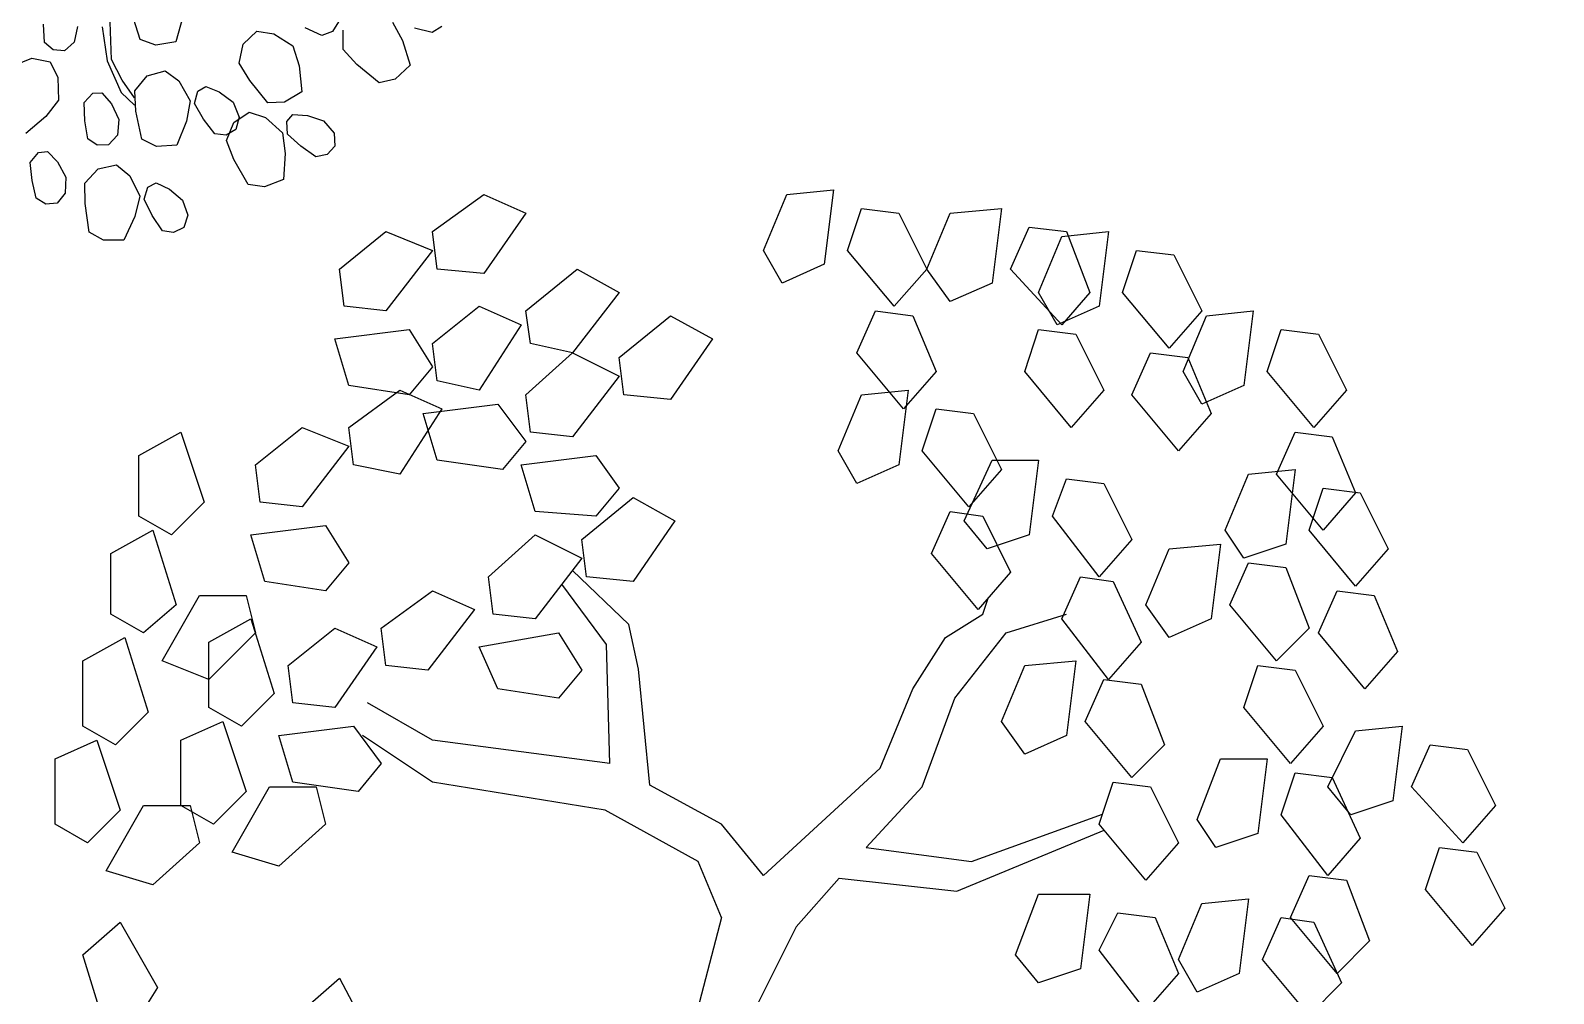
# Model space of a CAD drawing. Extents: x -809667 to 586099, y 3084146 to 3634412.
# Drawn here: x 381342.852 to 381345.97, y 3084250.945 to 3084252.915 of the extents above; entities that cross this region are included whole.
import ezdxf

# ---------------------------------------------------------------- set-up
doc = ezdxf.new("R2010")
doc.units = 0
doc.header["$LTSCALE"] = 0.5
doc.layers.get('0').update_dxf_attribs({"linetype": 'CONTINUOUS'})
doc.layers.add('乔木', color=84, linetype='CONTINUOUS')
doc.layers.add('文字', color=7, linetype='CONTINUOUS')

# ---------------------------------------------------------------- blocks, each defined once
blk = doc.blocks.new('紫薇')
at = {"color": 0}
for p, q in [((-442.6, 110.8), (-433.7, 119)), ((-433.7, 119), (-414.3, 117.8)), ((-414.3, 117.8), (-395.3, 114.2)), ((-395.3, 114.2), (-387.5, 103)), ((-444.8, 98.9), (-442.6, 110.8)), ((-437.1, 87.7), (-444.8, 98.9)), ((-387.5, 103), (-389.3, 93.5)), ((-353.2, 84.9), (-364.4, 110.1)), ((-291.7, 102.1), (-289.3, 81.6)), ((-420.9, 82.2), (-437.1, 87.7)), ((-403, 86.2), (-420.9, 82.2)), ((-389.3, 93.5), (-403, 86.2)), ((-340.2, 66.8), (-353.2, 84.9)), ((-289.3, 81.6), (-298.6, 64)), ((-496.5, 62.5), (-484, 74.7)), ((-484, 74.7), (-453.7, 70.5)), ((-453.7, 70.5), (-432.9, 64.6)), ((-316.8, 61), (-340.2, 66.8)), ((-502.4, 41.7), (-496.5, 62.5)), ((-432.9, 64.6), (-422.2, 46.9)), ((-298.6, 64), (-316.8, 61)), ((-291.5, 46.1), (-287.4, 57.4)), ((-287.4, 57.4), (-277.3, 64)), ((-277.3, 64), (-258.3, 59.7)), ((-481.8, 23.5), (-502.4, 41.7)), ((-422.2, 46.9), (-423.5, 27)), ((-400.7, 29), (-397.8, 40.7)), ((-397.8, 40.7), (-388.5, 48.4)), ((-388.5, 48.4), (-369.1, 46.1)), ((-369.1, 46.1), (-350.3, 41.4)), ((-350.3, 41.4), (-343.3, 29.7)), ((-285.7, 33.7), (-291.5, 46.1)), ((-270.7, 25.6), (-285.7, 33.7)), ((-462.5, 12.3), (-481.8, 23.5)), ((-438.8, 16.8), (-462.5, 12.3)), ((-423.5, 27), (-438.8, 16.8)), ((-393.6, 17.3), (-400.7, 29)), ((-377.8, 10.9), (-393.6, 17.3)), ((-345.6, 20.4), (-359.6, 13.9)), ((-343.3, 29.7), (-345.6, 20.4)), ((-504.4, -0.4), (-485.8, 5.5)), ((-485.8, 5.5), (-466.8, 9.1)), ((-466.8, 9.1), (-455.5, 1.4)), ((-455.5, 1.4), (-453.8, -8.1)), ((-359.6, 13.9), (-377.8, 10.9)), ((-350.9, 0.6), (-367.8, -9.1)), ((-314.7, 5.4), (-350.9, 0.6)), ((-338.8, -4.2), (-314.7, 0.6)), ((-278.4, 0.6), (-314.7, 5.4)), ((-314.7, 0.6), (-276, -9.1)), ((-509.7, -11.2), (-504.4, -0.4)), ((-507.5, -23.1), (-509.7, -11.2)), ((-453.8, -8.1), (-463.9, -19.9)), ((-416.8, -19.3), (-405, -6.5)), ((-405, -6.5), (-374.5, -8.9)), ((-374.5, -8.9), (-353.4, -13.7)), ((-360.6, -11.5), (-338.8, -4.2)), ((-353.4, -13.7), (-341.8, -30.7)), ((-496.2, -30.8), (-507.5, -23.1)), ((-479.2, -30.1), (-496.2, -30.8)), ((-463.9, -19.9), (-479.2, -30.1)), ((-421.5, -40.4), (-416.8, -19.3)), ((-341.8, -30.7), (-341.9, -50.6)), ((-399.9, -57.5), (-421.5, -40.4)), ((-313, -48.7), (-302.7, -34.6)), ((-302.7, -34.6), (-272.1, -33.8)), ((-380, -67.5), (-399.9, -57.5)), ((-356.5, -61.7), (-380, -67.5)), ((-341.9, -50.6), (-356.5, -61.7)), ((-315.5, -70.1), (-313, -48.7)), ((-421.1, -82.6), (-402.9, -75.6)), ((-402.9, -75.6), (-384.1, -71)), ((-384.1, -71), (-372.4, -78)), ((-372.4, -78), (-370.1, -87.4)), ((-292.2, -84.8), (-315.5, -70.1)), ((-482.8, -101.7), (-453, -94.6)), ((-453, -94.6), (-431.5, -92.7)), ((-431.5, -92.7), (-415.2, -105.3)), ((-425.8, -93.7), (-421.1, -82.6)), ((-422.9, -105.4), (-425.8, -93.7)), ((-370.1, -87.4), (-379.5, -99.7)), ((-490, -117.5), (-482.8, -101.7)), ((-411.2, -112.5), (-422.9, -105.4)), ((-415.2, -105.3), (-409.1, -124.3)), ((-394.2, -110.8), (-411.2, -112.5)), ((-379.5, -99.7), (-394.2, -110.8)), ((-488.1, -139.1), (-490, -117.5)), ((-409.1, -124.3), (-419.7, -139.3)), ((-377.1, -134.2), (-356.2, -128.6)), ((-356.2, -128.6), (-338, -138.3)), ((-462.2, -148.6), (-488.1, -139.1)), ((-419.7, -139.3), (-440.2, -152.1)), ((-405.2, -146.2), (-377.1, -134.2)), ((-338, -138.3), (-328.8, -156)), ((-440.2, -152.1), (-462.2, -148.6)), ((-459.5, -166.8), (-443.1, -156.6)), ((-443.1, -156.6), (-429.8, -159.8)), ((-429.8, -159.8), (-424.7, -168)), ((-409.7, -163.1), (-405.2, -146.2)), ((-328.8, -156), (-336.6, -172.6)), ((-474.7, -179.1), (-459.5, -166.8)), ((-424.7, -168), (-429.9, -182.6)), ((-404.1, -184), (-409.7, -163.1)), ((-336.6, -172.6), (-354.7, -188.6)), ((-475.8, -191.1), (-474.7, -179.1)), ((-469.4, -201.4), (-475.8, -191.1)), ((-429.9, -182.6), (-440.4, -197.6)), ((-377, -189), (-404.1, -184)), ((-354.7, -188.6), (-377, -189)), ((-456.1, -204.5), (-469.4, -201.4)), ((-440.4, -197.6), (-456.1, -204.5)), ((-352.7, -221.1), (-339.8, -206.5)), ((-351.7, -233.1), (-352.7, -221.1)), ((-392.8, -248.4), (-373.4, -238.8)), ((-373.4, -238.8), (-353.6, -244.6)), ((-343.7, -242.2), (-351.7, -233.1)), ((-417.9, -265.7), (-392.8, -248.4)), ((-419, -283.1), (-417.9, -265.7)), ((-409.4, -302.5), (-419, -283.1)), ((-381.8, -302.1), (-409.4, -302.5)), ((-360.1, -297.3), (-381.8, -302.1)), ((-382.4, -334.9), (-372.7, -318)), ((-379.1, -346.5), (-382.4, -334.9))]:
    blk.add_line(p, q, dxfattribs=at)
blk = doc.blocks.new('幌伞枫')
at = {"layer": '乔木', "color": 0}
for p, q in [((27.2, 1054), (100.6, 1061.3)), ((100.6, 1061.3), (85.9, 943.9)), ((-530.7, 995.3), (-449.9, 1054)), ((-449.9, 1054), (-383.9, 1024.6)), ((-9.5, 965.9), (27.2, 1054)), ((122.6, 965.9), (144.7, 1032)), ((144.7, 1032), (203.4, 1024.6)), ((284.1, 1024.6), (364.9, 1032)), ((364.9, 1032), (350.2, 914.5)), ((-383.9, 1024.6), (-449.9, 929.2)), ((203.4, 1024.6), (247.4, 936.5)), ((247.4, 936.5), (284.1, 1024.6)), ((-677.5, 936.5), (-604.1, 995.3)), ((-604.1, 995.3), (-530.7, 965.9)), ((-523.3, 936.5), (-530.7, 995.3)), ((379.5, 936.5), (408.9, 1002.6)), ((408.9, 1002.6), (467.6, 995.3)), ((423.6, 899.8), (460.3, 987.9)), ((460.3, 987.9), (533.7, 995.3)), ((467.6, 995.3), (504.3, 899.8)), ((533.7, 995.3), (519, 877.8)), ((-530.7, 965.9), (-604.1, 870.5)), ((19.9, 914.5), (-9.5, 965.9)), ((196, 877.8), (122.6, 965.9)), ((555.7, 899.8), (577.7, 965.9)), ((577.7, 965.9), (636.5, 958.6)), ((-670.1, 877.8), (-677.5, 936.5)), ((-449.9, 929.2), (-523.3, 936.5)), ((-383.9, 870.5), (-303.1, 936.5)), ((-303.1, 936.5), (-237, 899.8)), ((85.9, 943.9), (19.9, 914.5)), ((247.4, 936.5), (196, 877.8)), ((284.1, 885.2), (247.4, 936.5)), ((460.3, 848.5), (379.5, 936.5)), ((636.5, 958.6), (680.5, 870.5)), ((350.2, 914.5), (284.1, 885.2)), ((-237, 899.8), (-310.4, 804.4)), ((453, 848.5), (423.6, 899.8)), ((504.3, 899.8), (460.3, 848.5)), ((629.1, 811.8), (555.7, 899.8)), ((-604.1, 870.5), (-670.1, 877.8)), ((-530.7, 819.1), (-457.3, 877.8)), ((-457.3, 877.8), (-391.2, 848.5)), ((-376.5, 819.1), (-383.9, 870.5)), ((137.3, 804.4), (166.7, 870.5)), ((166.7, 870.5), (225.4, 863.1)), ((519, 877.8), (453, 848.5)), ((680.5, 870.5), (629.1, 811.8)), ((687.8, 863.1), (761.3, 870.5)), ((761.3, 870.5), (746.6, 753)), ((-684.8, 826.4), (-567.4, 841.1)), ((-567.4, 841.1), (-530.7, 782.4)), ((-391.2, 848.5), (-457.3, 745.7)), ((-237, 797.1), (-156.3, 863.1)), ((-156.3, 863.1), (-90.2, 826.4)), ((225.4, 863.1), (262.1, 775.1)), ((401.6, 775.1), (423.6, 841.1)), ((423.6, 841.1), (482.3, 833.8)), ((651.1, 775.1), (687.8, 863.1)), ((783.3, 775.1), (805.3, 841.1)), ((805.3, 841.1), (864, 833.8)), ((-662.8, 753), (-684.8, 826.4)), ((-523.3, 760.4), (-530.7, 819.1)), ((-310.4, 804.4), (-376.5, 819.1)), ((-90.2, 826.4), (-156.3, 731)), ((482.3, 833.8), (526.4, 745.7)), ((864, 833.8), (908.1, 745.7)), ((-383.9, 738.4), (-310.4, 804.4)), ((-310.4, 804.4), (-237, 767.7)), ((-229.7, 738.4), (-237, 797.1)), ((210.7, 716.3), (137.3, 804.4)), ((570.4, 738.4), (599.8, 804.4)), ((599.8, 804.4), (658.5, 797.1)), ((658.5, 797.1), (695.2, 709)), ((-530.7, 782.4), (-567.4, 738.4)), ((-237, 767.7), (-310.4, 672.3)), ((262.1, 775.1), (210.7, 716.3)), ((475, 687), (401.6, 775.1)), ((680.5, 723.7), (651.1, 775.1)), ((856.7, 687), (783.3, 775.1)), ((-567.4, 738.4), (-662.8, 753)), ((-662.8, 687), (-582, 745.7)), ((-582, 745.7), (-516, 716.3)), ((-457.3, 745.7), (-523.3, 760.4)), ((144.7, 738.4), (218.1, 745.7)), ((218.1, 745.7), (203.4, 628.2)), ((526.4, 745.7), (475, 687)), ((746.6, 753), (680.5, 723.7)), ((908.1, 745.7), (856.7, 687)), ((-545.3, 709), (-427.9, 723.7)), ((-427.9, 723.7), (-383.9, 665)), ((-376.5, 679.6), (-383.9, 738.4)), ((-156.3, 731), (-229.7, 738.4)), ((108, 650.3), (144.7, 738.4)), ((643.8, 650.3), (570.4, 738.4)), ((-516, 716.3), (-582, 613.6)), ((-523.3, 635.6), (-545.3, 709)), ((240.1, 650.3), (262.1, 716.3)), ((262.1, 716.3), (320.8, 709)), ((320.8, 709), (364.9, 620.9)), ((695.2, 709), (643.8, 650.3)), ((-993.1, 642.9), (-927, 679.6)), ((-927, 679.6), (-890.3, 569.5)), ((-809.6, 628.2), (-736.2, 687)), ((-736.2, 687), (-662.8, 657.6)), ((-655.4, 628.2), (-662.8, 687)), ((-310.4, 672.3), (-376.5, 679.6)), ((798, 613.6), (827.3, 679.6)), ((827.3, 679.6), (886, 672.3)), ((886, 672.3), (922.7, 584.2)), ((-662.8, 657.6), (-736.2, 562.2)), ((-383.9, 665), (-420.6, 620.9)), ((137.3, 598.9), (108, 650.3)), ((313.5, 562.2), (240.1, 650.3)), ((-993.1, 547.5), (-993.1, 642.9)), ((-802.3, 569.5), (-809.6, 628.2)), ((-582, 613.6), (-655.4, 628.2)), ((-420.6, 620.9), (-523.3, 635.6)), ((-391.2, 628.2), (-273.7, 642.9)), ((-369.2, 554.8), (-391.2, 628.2)), ((-273.7, 642.9), (-237, 591.5)), ((203.4, 628.2), (137.3, 598.9)), ((306.1, 540.2), (350.2, 635.6)), ((350.2, 635.6), (423.6, 635.6)), ((423.6, 635.6), (408.9, 518.1)), ((364.9, 620.9), (313.5, 562.2)), ((445.6, 547.5), (467.6, 606.2)), ((467.6, 606.2), (526.4, 598.9)), ((717.2, 525.5), (753.9, 613.6)), ((753.9, 613.6), (827.3, 620.9)), ((871.4, 525.5), (798, 613.6)), ((827.3, 620.9), (812.6, 503.5)), ((-295.8, 510.8), (-215, 576.9)), ((-237, 591.5), (-273.7, 547.5)), ((-215, 576.9), (-149, 540.2)), ((526.4, 598.9), (570.4, 510.8)), ((849.3, 525.5), (871.4, 591.5)), ((871.4, 591.5), (930.1, 584.2)), ((922.7, 584.2), (871.4, 525.5)), ((930.1, 584.2), (974.1, 496.1)), ((-890.3, 569.5), (-941.7, 518.1)), ((-736.2, 562.2), (-802.3, 569.5)), ((-273.7, 547.5), (-369.2, 554.8)), ((254.8, 488.8), (284.1, 554.8)), ((284.1, 554.8), (335.5, 547.5)), ((-941.7, 518.1), (-993.1, 547.5)), ((-816.9, 518.1), (-699.5, 532.8)), ((-699.5, 532.8), (-662.8, 474.1)), ((-149, 540.2), (-215, 444.7)), ((342.8, 496.1), (306.1, 540.2)), ((335.5, 547.5), (379.5, 459.4)), ((519, 452.1), (445.6, 547.5)), ((-1037.1, 488.8), (-971.1, 525.5)), ((-971.1, 525.5), (-934.4, 408)), ((-794.9, 444.7), (-816.9, 518.1)), ((-442.6, 452.1), (-369.2, 518.1)), ((-369.2, 518.1), (-295.8, 481.4)), ((-288.4, 452.1), (-295.8, 510.8)), ((408.9, 518.1), (342.8, 496.1)), ((570.4, 510.8), (519, 452.1)), ((746.6, 481.4), (717.2, 525.5)), ((922.7, 437.4), (849.3, 525.5)), ((-1037.1, 393.4), (-1037.1, 488.8)), ((-295.8, 481.4), (-369.2, 386)), ((328.2, 400.7), (254.8, 488.8)), ((592.4, 408), (629.1, 496.1)), ((629.1, 496.1), (709.9, 503.5)), ((709.9, 503.5), (695.2, 386)), ((812.6, 503.5), (746.6, 481.4)), ((974.1, 496.1), (922.7, 437.4)), ((-662.8, 474.1), (-699.5, 430.1)), ((-221.9, 376.9), (-310.5, 462.2)), ((379.5, 459.4), (328.2, 400.7)), ((724.5, 408), (753.9, 474.1)), ((753.9, 474.1), (812.6, 466.8)), ((812.6, 466.8), (849.3, 371.3)), ((-699.5, 430.1), (-794.9, 444.7)), ((-435.2, 393.4), (-442.6, 452.1)), ((-256.9, 345.9), (-327.2, 440.6)), ((-215, 444.7), (-288.4, 452.1)), ((460.3, 386), (489.7, 452.1)), ((489.7, 452.1), (541, 444.7)), ((541, 444.7), (585.1, 349.3)), ((-934.4, 408), (-985.8, 364)), ((-956.4, 320), (-897.7, 422.7)), ((-897.7, 422.7), (-824.3, 422.7)), ((-824.3, 422.7), (-809.6, 364)), ((-611.4, 371.3), (-530.7, 430.1)), ((-530.7, 430.1), (-464.6, 400.7)), ((335.5, 393.4), (344, 418.8)), ((629.1, 356.7), (592.4, 408)), ((798, 320), (724.5, 408)), ((864, 364), (893.4, 430.1)), ((893.4, 430.1), (952.1, 422.7)), ((952.1, 422.7), (988.8, 334.6)), ((-985.8, 364), (-1037.1, 393.4)), ((-883, 349.3), (-816.9, 386)), ((-816.9, 386), (-780.2, 268.6)), ((-464.6, 400.7), (-538, 305.3)), ((-369.2, 386), (-435.2, 393.4)), ((276.8, 356.7), (335.5, 393.4)), ((372.2, 364), (467.6, 393.4)), ((533.7, 290.6), (460.3, 386)), ((695.2, 386), (629.1, 356.7)), ((-809.6, 364), (-883, 290.6)), ((-758.2, 312.6), (-684.8, 371.3)), ((-684.8, 371.3), (-618.7, 342)), ((-604.1, 312.6), (-611.4, 371.3)), ((-457.3, 342), (-332.5, 364)), ((-332.5, 364), (-295.8, 305.3)), ((-206.4, 307), (-221.9, 376.9)), ((291.5, 261.2), (372.2, 364)), ((849.3, 371.3), (798, 320)), ((937.4, 275.9), (864, 364)), ((-1081.2, 320), (-1015.1, 356.7)), ((-1015.1, 356.7), (-978.4, 239.2)), ((-883, 246.5), (-883, 349.3)), ((-618.7, 342), (-684.8, 246.5)), ((-427.9, 275.9), (-457.3, 342)), ((-251.7, 158.5), (-256.9, 345.9)), ((225.4, 275.9), (276.8, 356.7)), ((585.1, 349.3), (533.7, 290.6)), ((-1081.2, 217.2), (-1081.2, 320)), ((-883, 290.6), (-956.4, 320)), ((-750.9, 253.9), (-758.2, 312.6)), ((-538, 305.3), (-604.1, 312.6)), ((364.9, 224.5), (401.6, 312.6)), ((401.6, 312.6), (482.3, 320)), ((482.3, 320), (467.6, 202.5)), ((746.6, 246.5), (768.6, 312.6)), ((768.6, 312.6), (827.3, 305.3)), ((988.8, 334.6), (937.4, 275.9)), ((-295.8, 305.3), (-332.5, 261.2)), ((-188.4, 124.2), (-206.4, 307)), ((497, 224.5), (526.4, 290.6)), ((526.4, 290.6), (585.1, 283.3)), ((827.3, 305.3), (871.4, 217.2)), ((-780.2, 268.6), (-831.6, 217.2)), ((-332.5, 261.2), (-427.9, 275.9)), ((174, 151.1), (225.4, 275.9)), ((585.1, 283.3), (621.8, 187.8)), ((-831.6, 217.2), (-883, 246.5)), ((-684.8, 246.5), (-750.9, 253.9)), ((-530.7, 195.2), (-633.4, 253.9)), ((240.1, 121.8), (291.5, 261.2)), ((820, 158.5), (746.6, 246.5)), ((-1029.8, 187.8), (-1081.2, 217.2)), ((-978.4, 239.2), (-1029.8, 187.8)), ((-927, 195.2), (-861, 224.5)), ((-861, 224.5), (-824.3, 114.4)), ((-772.9, 202.5), (-655.4, 217.2)), ((-655.4, 217.2), (-611.4, 158.5)), ((401.6, 173.1), (364.9, 224.5)), ((570.4, 136.4), (497, 224.5)), ((871.4, 217.2), (820, 158.5)), ((922.7, 209.8), (996.1, 217.2)), ((996.1, 217.2), (981.5, 99.7)), ((-1125.2, 165.8), (-1059.2, 195.2)), ((-1059.2, 195.2), (-1022.5, 85.1)), ((-927, 92.4), (-927, 195.2)), ((-750.9, 129.1), (-772.9, 202.5)), ((-530.7, 129.1), (-640.8, 202.5)), ((-251.7, 158.5), (-530.7, 195.2)), ((467.6, 202.5), (401.6, 173.1)), ((878.7, 121.8), (922.7, 209.8)), ((621.8, 187.8), (570.4, 136.4)), ((1010.8, 121.8), (1040.2, 187.8)), ((1040.2, 187.8), (1098.9, 180.5)), ((1098.9, 180.5), (1143, 92.4)), ((-1125.2, 63), (-1125.2, 165.8)), ((-611.4, 158.5), (-648.1, 114.4)), ((-9.5, -17.7), (174, 151.1)), ((673.2, 70.4), (709.9, 165.8)), ((709.9, 165.8), (783.3, 165.8)), ((783.3, 165.8), (768.6, 48.4)), ((-846.3, 19), (-787.6, 121.8)), ((-787.6, 121.8), (-714.2, 121.8)), ((-648.1, 114.4), (-750.9, 129.1)), ((-714.2, 121.8), (-699.5, 63)), ((-259.1, 85.1), (-530.7, 129.1)), ((-75.6, 63), (-188.4, 124.2)), ((152, 26.3), (240.1, 121.8)), ((519, 63), (541, 129.1)), ((541, 129.1), (599.8, 121.8)), ((599.8, 121.8), (643.8, 33.7)), ((805.3, 77.7), (827.3, 143.8)), ((827.3, 143.8), (886, 136.4)), ((915.4, 77.7), (878.7, 121.8)), ((886, 136.4), (930.1, 41)), ((1091.6, 33.7), (1010.8, 121.8)), ((-824.3, 114.4), (-875.7, 63)), ((981.5, 99.7), (915.4, 77.7)), ((-1022.5, 85.1), (-1073.9, 33.7)), ((-1044.5, -10.4), (-985.8, 92.4)), ((-985.8, 92.4), (-912.4, 92.4)), ((-875.7, 63), (-927, 92.4)), ((-912.4, 92.4), (-897.7, 33.7)), ((-112.3, 4.3), (-259.1, 85.1)), ((318.1, 4.2), (524.2, 78.5)), ((878.7, -17.7), (805.3, 77.7)), ((1143, 92.4), (1091.6, 33.7)), ((-1073.9, 33.7), (-1125.2, 63)), ((-699.5, 63), (-772.9, -3)), ((-9.5, -17.7), (-75.6, 63)), ((294.8, -42.4), (527, 53.4)), ((592.4, -25), (519, 63)), ((702.5, 26.3), (673.2, 70.4)), ((768.6, 48.4), (702.5, 26.3)), ((-897.7, 33.7), (-971.1, -32.4)), ((152, 26.3), (318.1, 4.2)), ((643.8, 33.7), (592.4, -25)), ((930.1, 41), (878.7, -17.7)), ((1032.8, -39.7), (1054.9, 26.3)), ((1054.9, 26.3), (1113.6, 19)), ((-772.9, -3), (-846.3, 19)), ((-75.6, -83.8), (-112.3, 4.3)), ((1113.6, 19), (1157.6, -69.1)), ((-971.1, -32.4), (-1044.5, -10.4)), ((-9.5, -17.7), (-9.5, -17.7)), ((-9.5, -17.7), (-9.5, -17.7)), ((-9.5, -17.7), (-9.5, -17.7)), ((-9.5, -17.7), (-9.5, -17.7)), ((-9.5, -17.7), (-9.5, -17.7)), ((-9.5, -17.7), (-9.5, -17.7)), ((-9.5, -17.7), (-9.5, -17.7)), ((-9.5, -17.7), (-9.5, -17.7)), ((-9.5, -17.7), (-9.5, -17.7)), ((-9.5, -17.7), (-9.5, -17.7)), ((-9.5, -17.7), (-9.5, -17.7)), ((-9.5, -17.7), (-9.5, -17.7)), ((-9.5, -17.7), (-9.5, -17.7)), ((-9.5, -17.7), (-9.5, -17.7)), ((-9.5, -17.7), (-9.5, -17.7)), ((-9.5, -17.7), (-9.5, -17.7)), ((-9.5, -17.7), (-9.5, -17.7)), ((-9.5, -17.7), (-9.5, -17.7)), ((-9.5, -17.7), (-9.5, -17.7)), ((-9.5, -17.7), (-9.5, -17.7)), ((-9.5, -17.7), (-9.5, -17.7)), ((-9.5, -17.7), (-9.5, -17.7)), ((-9.5, -17.7), (-9.5, -17.7)), ((-9.5, -17.7), (-9.5, -17.7)), ((-9.5, -17.7), (-9.5, -17.7)), ((-9.5, -17.7), (-9.5, -17.7)), ((-9.5, -17.7), (-9.5, -17.7)), ((-9.5, -17.7), (-9.5, -17.7)), ((-9.5, -17.7), (-9.5, -17.7)), ((-9.5, -17.7), (-9.5, -17.7)), ((-9.5, -17.7), (-9.5, -17.7)), ((-9.5, -17.7), (-9.5, -17.7)), ((-9.5, -17.7), (-9.5, -17.7)), ((-9.5, -17.7), (-9.5, -17.7)), ((-9.5, -17.7), (-9.5, -17.7)), ((-9.5, -17.7), (-9.5, -17.7)), ((-9.5, -17.7), (-9.5, -17.7)), ((-9.5, -17.7), (-9.5, -17.7)), ((-9.5, -17.7), (-9.5, -17.7)), ((-9.5, -17.7), (-9.5, -17.7)), ((41.9, -98.5), (109.5, -21.8)), ((109.5, -21.8), (294.8, -42.4)), ((820, -83.8), (849.3, -17.7)), ((849.3, -17.7), (908.1, -25)), ((386.9, -142.5), (423.6, -47.1)), ((423.6, -47.1), (504.3, -47.1)), ((504.3, -47.1), (489.7, -164.5)), ((908.1, -25), (944.8, -120.5)), ((1106.3, -127.8), (1032.8, -39.7)), ((643.8, -149.8), (680.5, -61.7)), ((680.5, -61.7), (753.9, -54.4)), ((753.9, -54.4), (739.2, -171.9)), ((1157.6, -69.1), (1106.3, -127.8)), ((-1081.2, -142.5), (-1022.5, -91.1)), ((-1022.5, -91.1), (-963.7, -193.9)), ((-75.6, -83.8), (-119.6, -252.6)), ((519, -135.2), (548.4, -76.4)), ((548.4, -76.4), (607.1, -83.8)), ((607.1, -83.8), (643.8, -171.9)), ((775.9, -149.8), (805.3, -83.8)), ((805.3, -83.8), (856.7, -91.1)), ((893.4, -171.9), (820, -83.8)), ((856.7, -91.1), (900.7, -186.5)), ((41.9, -98.5), (-19.6, -221.3)), ((-1051.8, -237.9), (-1081.2, -142.5)), ((423.6, -186.5), (386.9, -142.5)), ((592.4, -230.6), (519, -135.2)), ((944.8, -120.5), (893.4, -171.9)), ((489.7, -164.5), (423.6, -186.5)), ((673.2, -201.2), (643.8, -149.8)), ((849.3, -237.9), (775.9, -149.8)), ((-736.2, -230.6), (-677.5, -179.2)), ((-677.5, -179.2), (-618.7, -289.3)), ((643.8, -171.9), (592.4, -230.6)), ((739.2, -171.9), (673.2, -201.2)), ((900.7, -186.5), (849.3, -237.9)), ((-963.7, -193.9), (-1000.4, -252.6))]:
    blk.add_line(p, q, dxfattribs=at)
blk = doc.blocks.new('123213')
at = {"layer": '文字', "linetype": 'Continuous'}
h = blk.add_hatch(dxfattribs=at)
h.set_pattern_fill('ANSI31', color=8, scale=0.5)
h.set_pattern_definition([(45, (-347.3512, 1460.9278), (-0.56126600757, 0.56126600757), [])])
edge = h.paths.add_edge_path()
edge.add_line((381908.2558, 3087099.5927), (381939.0428, 3087103.11))
edge.add_arc((381938.0212, 3087112.0518), 9, 276.51754, 398.73998)
edge.add_line((381945.0412, 3087117.6839), (381943.1664, 3087120.0206))
edge.add_arc((381936.1465, 3087114.3885), 9, 38.73998, 125.53299)
edge.add_line((381930.9159, 3087121.7126), (381914.9161, 3087110.2861))
edge.add_arc((381909.6856, 3087117.6102), 9, 205.32708, 305.53299, ccw=False)
edge.add_line((381901.5507, 3087113.7601), (381908.2558, 3087099.5927))
edge = h.paths.add_edge_path(flags=16)
edge.add_line((381941.9212, 3087115.1807), (381940.0464, 3087117.5175))
edge.add_arc((381936.1465, 3087114.3885), 5, 38.74, 125.533)
edge.add_line((381933.2406, 3087118.4574), (381919.5538, 3087108.6828))
edge.add_arc((381920.7161, 3087107.0552), 2, 125.533, 276.5175)
edge.add_line((381920.9431, 3087105.0682), (381938.5887, 3087107.0841))
edge.add_arc((381938.0212, 3087112.0518), 5, 276.5175, 398.74)
at = {"layer": '文字', "color": 8, "linetype": 'Continuous', "flags": 128}
for points in [[(381898.2947, 3087098.4547), (381939.0428, 3087103.11, 0.590353), (381945.0412, 3087117.6839), (381943.1664, 3087120.0206, 0.397913), (381930.9159, 3087121.7126), (381914.9161, 3087110.2861, -0.467402), (381901.5507, 3087113.7601), (381899.7426, 3087117.5804, -0.362953), (381901.6788, 3087125.0298), (381935.4707, 3087149.1627)], [(381908.2558, 3087099.5927), (381939.0428, 3087103.11, 0.590353), (381945.0412, 3087117.6839), (381943.1664, 3087120.0206, 0.397913), (381930.9159, 3087121.7126), (381914.9161, 3087110.2861, -0.467402), (381901.5507, 3087113.7601), (381908.2558, 3087099.5927)], [(381941.9212, 3087115.1807), (381940.0464, 3087117.5175, 0.397913), (381933.2406, 3087118.4574), (381919.5538, 3087108.6828, 0.774175), (381920.9431, 3087105.0682), (381938.5887, 3087107.0841, 0.590353), (381941.9212, 3087115.1807)], [(381941.9212, 3087115.1807), (381940.0464, 3087117.5175, 0.397913), (381933.2406, 3087118.4574), (381919.5538, 3087108.6828, 0.774175), (381920.9431, 3087105.0682), (381938.5887, 3087107.0841, 0.590353), (381941.9212, 3087115.1807)]]:
    blk.add_lwpolyline(points, format="xyb", dxfattribs=at)
at = {"layer": '文字', "color": 8, "linetype": 'Continuous'}
blk.add_arc((381938.0212, 3087112.0518), 7, 276.51754, 38.73998, dxfattribs=at)
at = {"layer": '文字', "color": 8, "linetype": 'Continuous', "xscale": 0.001924715270136322, "yscale": 0.001924715270136322, "zscale": 0.001924715270136322, "rotation": 106.2585742029955}
blk.add_blockref('紫薇', (381936.6998, 3087115.107), dxfattribs=at)
at = {"layer": '文字', "color": 8, "linetype": 'Continuous', "xscale": 0.0013, "yscale": 0.0013, "zscale": 0.0013}
blk.add_blockref('幌伞枫', (381938.2151, 3087112.8794), dxfattribs=at)

msp = doc.modelspace()

# ---------------------------------------------------------------- block references
at = {"layer": '文字', "color": 8}
msp.add_blockref('123213', (-593.8497, -2861.6696), dxfattribs=at)

doc.saveas('drawing.dxf')
